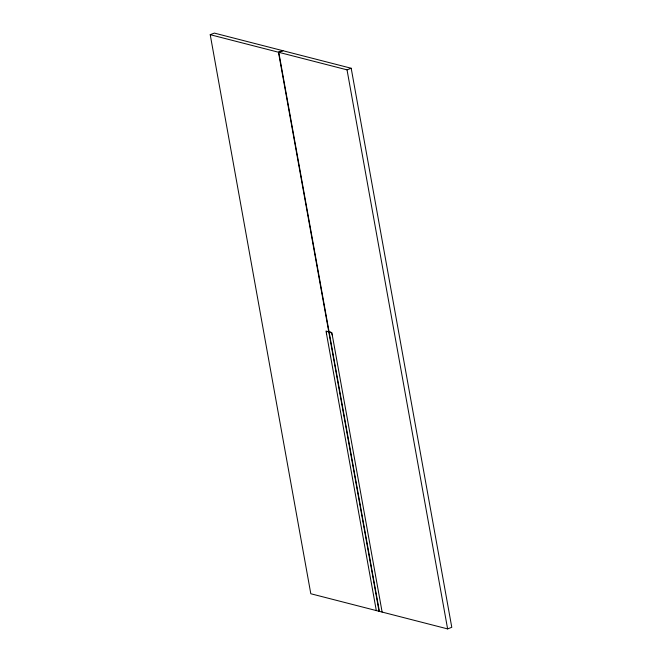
<?xml version="1.0" encoding="UTF-8"?>
<svg xmlns="http://www.w3.org/2000/svg" width="662" height="662" viewBox="0 0 662 662"><rect width="100%" height="100%" fill="white"/><g stroke="black" fill="none" stroke-linecap="round" stroke-linejoin="round"><path stroke-width="0.99" d="M210.218 34.689L214.38 33.1L351.191 68.252L451.782 627.311L447.62 628.9L310.809 593.748L210.218 34.689L347.029 69.841L351.191 68.252M282.616 50.635L278.454 52.215L379.045 611.283M282.955 50.717L278.793 52.306L379.384 611.365M328.749 331.753L326.01 331.05L376.306 610.579M329.088 331.836L331.827 332.539L382.123 612.069M347.029 69.841L447.62 628.9M330.115 332.101A2.971 1.531 69.1 0 1 332.332 335.336M326.515 333.838A2.971 1.531 69.1 0 1 327.723 331.488"/></g></svg>
